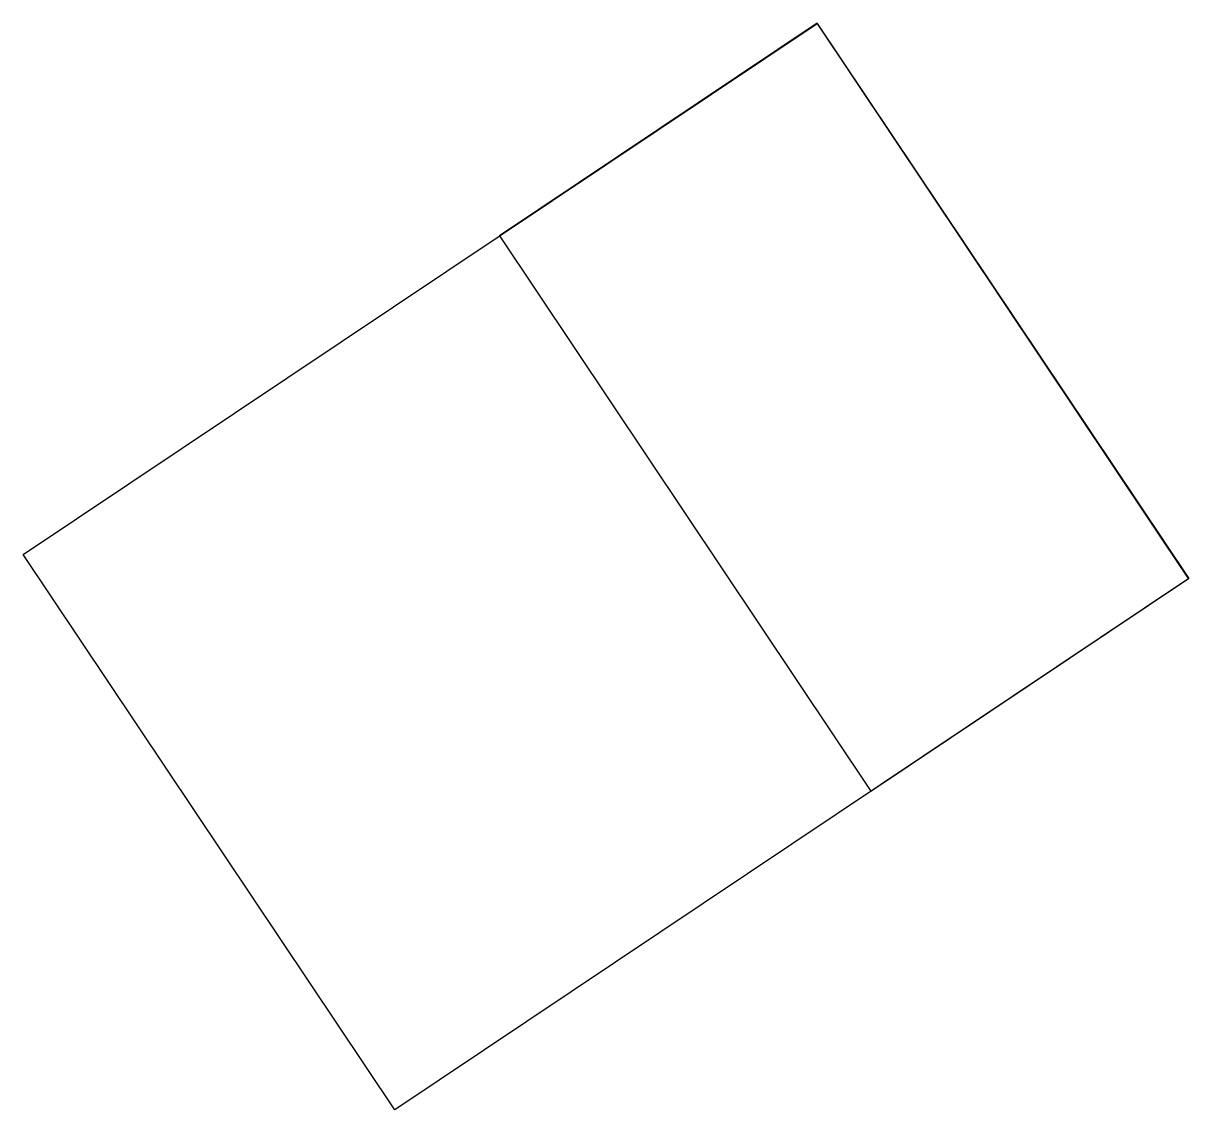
# Model space of a CAD drawing. Header units: millimetres. Extents: x 592032.1 to 592093.1, y 443539.9 to 443596.7.
import ezdxf

# ---------------------------------------------------------------- set-up
doc = ezdxf.new("R2010")
doc.units = ezdxf.units.MM
doc.header["$LTSCALE"] = 5
doc.layers.add('MAJ APRES LE 13.01.2023', color=222, linetype='Continuous', lineweight=30)
doc.layers.add('Parcelle MAJ', color=6, linetype='Continuous')

msp = doc.modelspace()

# ---------------------------------------------------------------- linework, layer by layer
at = {"layer": 'MAJ APRES LE 13.01.2023', "flags": 128}
msp.add_lwpolyline([(592073.68, 443596.73), (592057.04, 443585.6), (592076.49, 443556.53), (592093.12, 443567.66)], close=True, dxfattribs=at)
msp.add_lwpolyline([(592073.68, 443596.73), (592057.04, 443585.6), (592076.49, 443556.53), (592093.12, 443567.66)], close=True, dxfattribs=at)
at = {"layer": 'Parcelle MAJ', "color": 6, "lineweight": 30, "flags": 128}
msp.add_lwpolyline([(592073.677, 443596.728), (592093.124, 443567.658), (592051.565, 443539.857), (592032.119, 443568.927)], close=True, dxfattribs=at)
msp.add_lwpolyline([(592073.677, 443596.728), (592093.124, 443567.658), (592051.565, 443539.857), (592032.119, 443568.927)], close=True, dxfattribs=at)

doc.saveas('drawing.dxf')
